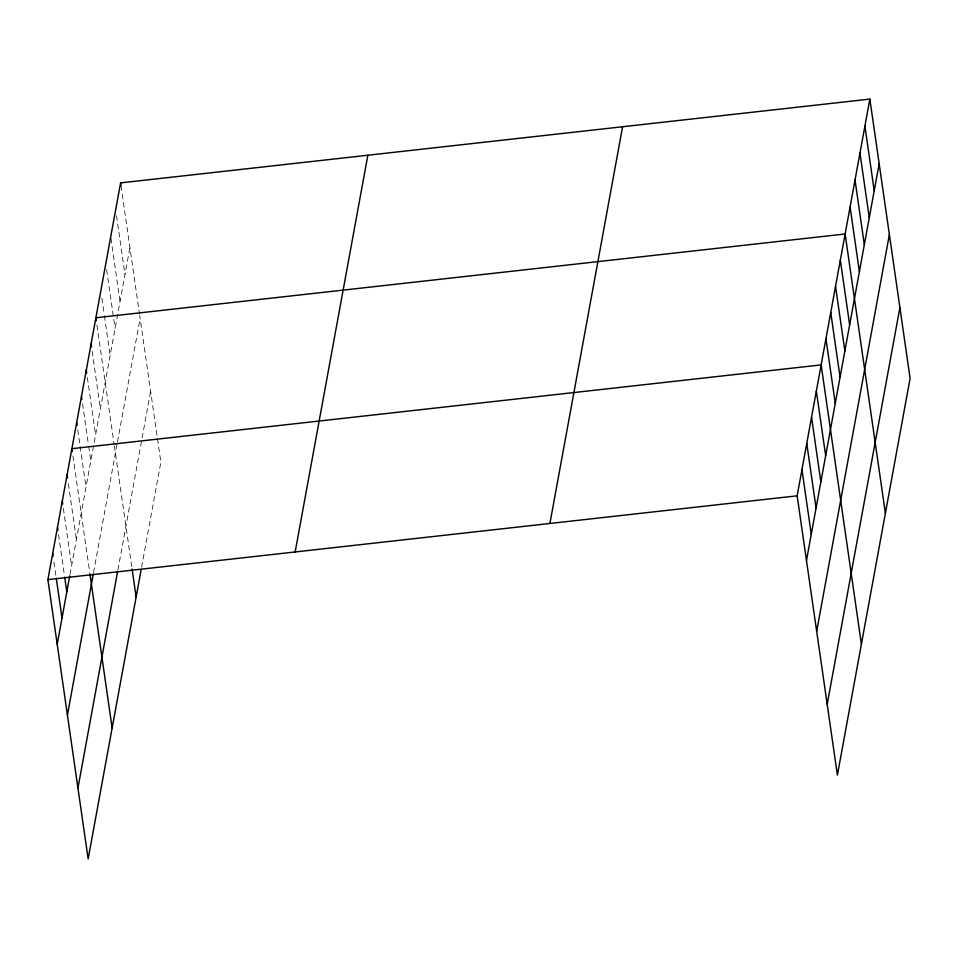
<?xml version="1.0" encoding="UTF-8"?>
<svg xmlns="http://www.w3.org/2000/svg" width="958" height="958" viewBox="0 0 958 958"><rect width="100%" height="100%" fill="white"/><g stroke="black" fill="none" stroke-linecap="round" stroke-linejoin="round"><path stroke-width="0.72" stroke-dasharray="4.79 3.59" d="M70.006 574.441L129.917 247.523M93.549 572.537L117.223 443.315M117.487 441.889L140.119 318.367M117.93 569.878L150.634 391.343M141.592 567.244L160.848 462.175L139.7 315.41M121.019 185.816L139.485 313.937M116.505 215.73L124.971 274.503M110.924 238.303L120.025 301.483M106.613 269.689L115.08 328.462M101.883 298.142L104.206 314.296M104.422 315.769L110.146 355.442M96.938 325.109L114.134 444.392M114.337 445.877L131.881 567.555M92.136 351.299L100.398 408.599M87.346 377.488L95.596 434.788M82.544 403.665L88.471 444.811M88.687 446.272L90.806 460.966M77.742 429.855L86.004 487.155M72.952 456.032L89.717 572.369M68.365 483.694L76.412 539.522M63.348 508.411L71.611 565.711M58.558 534.588L64.485 575.734M53.971 562.238L56.091 576.932"/><path stroke-width="1.44" d="M141.077 570.094L88.148 858.907L47.9 579.614L120.6 182.882L869.852 99.093L910.1 378.386L837.4 775.118L797.152 495.825L869.852 99.093M57.217 644.267L69.742 575.89M67.419 715.099L93.285 573.986M77.945 788.075L117.654 571.327M295.16 551.964L367.848 155.232M549.904 523.475L622.604 126.743M806.468 560.478L879.169 163.746M816.683 631.31L889.371 234.578M827.197 704.286L899.897 307.554M47.9 579.614L797.152 495.825M864.906 126.073L874.223 190.714M859.961 153.041L869.277 217.694M855.027 180.02L864.344 244.673M850.081 207L859.398 271.653M885.384 513.272L845.136 233.98L95.884 317.769L96.303 320.702M840.334 260.169L849.65 324.81M835.544 286.346L844.86 350.999M830.742 312.536L840.058 377.189M825.94 338.713L835.256 403.366M861.398 644.195L821.15 364.902L71.886 448.691L72.317 451.625M816.348 391.092L825.664 455.733M811.546 417.269L820.862 481.922M806.756 443.458L816.072 508.099M801.954 469.636L811.27 534.289M120.6 182.882L121.019 185.816M132.084 569.028L136.132 597.062M91.082 343.946L91.501 346.892M86.28 370.135L86.711 373.069M81.49 396.325L81.909 399.258M76.688 422.502L77.107 425.448M89.92 573.842L112.134 727.984M67.096 474.869L67.515 477.814M62.294 501.058L62.713 503.992M57.492 527.247L57.923 530.181M64.701 577.195L66.809 591.888M52.702 553.425L53.121 556.37M56.294 578.404L62.019 618.078"/></g></svg>
